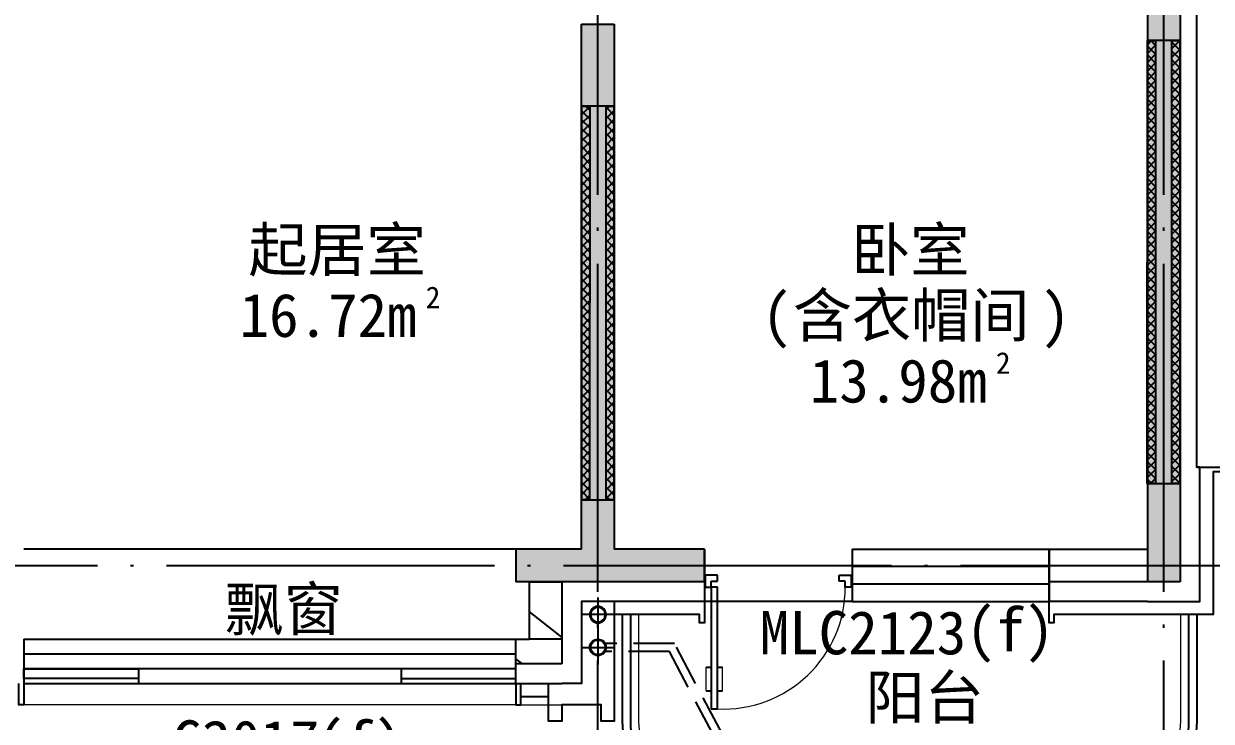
# Model space of a CAD drawing. Extents: x -46233 to 84150, y 109350 to 390860.
# Drawn here: x 42653 to 49892, y 146150 to 150403 of the extents above; entities that cross this region are included whole.
import ezdxf

# ---------------------------------------------------------------- set-up
doc = ezdxf.new("R2010")
doc.units = 0
doc.header["$LTSCALE"] = 1000
doc.header["$MEASUREMENT"] = 0
for name, pattern in [('3#-轴线$1$DOTE', [2.42, 2, -0.2, 0.02, -0.2]), ('3#楼二层线脚$0$DASH', [0.35, 0.25, -0.1]), ('DASH', [0.35, 0.25, -0.1])]:
    doc.linetypes.add(name, pattern=pattern)
doc.layers.get('Defpoints').update_dxf_attribs({"color": 4, "linetype": 'DASH'})
for name, color, linetype in [('125-MC编号-偶反$0$A-ANNO-TEXT', 255, 'Continuous'), ('125-O-MC$0$A-ANNO-HATC-SOLD', 252, 'Continuous'), ('125-O-MC$0$A-COLU-CONC-HATC', 204, 'Continuous'), ('125-O-MC$0$A-DOOR', 51, 'Continuous'), ('125-O-MC$0$A-FLOR-HRAL', 71, 'Continuous'), ('125-O-MC$0$A-WALL-BLOK', 131, 'Continuous'), ('125-O-MC$0$A-WALL-INSL', 241, 'Continuous'), ('125-墙体$0$125-墙体$0$A-COLU-CONC-HATC', 204, 'Continuous'), ('125-墙体$0$125-墙体$0$A-WALL-CONC', 9, 'Continuous'), ('125-文字-标反$0$A-ANNO-TEXT', 7, 'Continuous'), ('3#-轴线$1$A-ANNO-DOTE', 10, '3#-轴线$1$DOTE'), ('3#楼二层线脚$0$1#2#住宅楼 平面图$0$A-00-HX-113-wall-01Y$0$SUPF', 151, 'Continuous'), ('3#楼二层线脚$0$A-00-HX-113-wall-01Y$0$HRAL', 31, 'Continuous'), ('3#楼二层线脚$0$A-FLOR-OVHD', 171, '3#楼二层线脚$0$DASH'), ('3#楼二层线脚$0$bolibeiban剖', 4, 'Continuous'), ('A-ANNO-TEXT', 255, 'Continuous'), ('A-DRAN-SYMB', 243, 'Continuous'), ('S-ANNO-TEXT', 7, 'Continuous'), ('S-PC-FQ-WYQ', 4, 'Continuous')]:
    doc.layers.add(name, color=color, linetype=linetype)
doc.layers.add('3#楼二层线脚$0$1#2#住宅楼 平面图$0$A-00-15-1#-PM-2F$0$00-装饰-看', color=46, linetype='Continuous', lineweight=5)
doc.layers.add('3#楼二层线脚$0$A-00-15-4#-PM-TF$0$00-装饰-看', color=46, linetype='Continuous', lineweight=5)
doc.styles.add('125-MC编号-偶反$0$Standard', font='')
doc.styles.add('125-文字-标反$0$Standard', font='')
doc.styles.get("Standard").update_dxf_attribs({"font": ''})
doc.styles.get('125-MC编号-偶反$0$Standard').set_extended_font_data('SimSun')
doc.styles.get('125-文字-标反$0$Standard').set_extended_font_data('SimSun')
doc.styles.get('Standard').set_extended_font_data('SimSun')
pattern_1 = [(0, (0, 0), (0, 350), []), (37.875, (400, 0), (-169.615, 218.0767), []), (90, (400, 0), (-450, 3e-14), [])]

# ---------------------------------------------------------------- blocks, each defined once
blk = doc.blocks.new('125-墙体')
at = {"layer": '125-墙体$0$125-墙体$0$A-COLU-CONC-HATC'}
for points in [[(100, -6650), (-100, -6650), (-100, -11200), (100, -11000)], [(3550, -11000), (3550, -7800), (3350, -7800), (3350, -11000), (3450, -11066.7)], [(100, -11000), (-100, -11200), (100, -11200)], [(2800, -11200), (3450, -11200), (3450, -11066.7), (3350, -11000), (2800, -11000)], [(3450, -11066.7), (3450, -11200), (3950, -11200), (3950, -11000), (3550, -11000)]]:
    blk.add_hatch(color=256, dxfattribs=at).paths.add_polyline_path(points)
at = {"layer": '125-墙体$0$125-墙体$0$A-WALL-CONC'}
for p, q in [((-100, -6650), (-100, -11200)), ((100, -6650), (100, -11000)), ((3550, -7800), (3350, -7800)), ((3350, -7800), (3350, -11000)), ((3550, -11000), (3550, -7800)), ((100, -11000), (100, -11000)), ((100, -11000), (100, -11200)), ((2800, -11000), (3350, -11000)), ((2800, -11000), (2800, -11200)), ((3550, -11000), (3950, -11000)), ((3950, -11000), (3950, -11200)), ((-100, -11200), (100, -11200)), ((2800, -11200), (3450, -11200)), ((3450, -11200), (3950, -11200))]:
    blk.add_line(p, q, dxfattribs=at)
blk = doc.blocks.new('125-文字-标反')
at = {"layer": '125-文字-标反$0$A-ANNO-TEXT', "style": '125-文字-标反$0$Standard'}
for s, height, p in [('起居室', 264.35, (4869.3, -2206.6)), ('卧室', 264.35, (8543.7, -2206.6)), ('(', 264.3, (7999.5, -2606.6)), ('含衣帽间', 264.35, (8188.6, -2606.6)), (')', 264.3, (9700.8, -2606.6))]:
    blk.add_text(s, height=height, dxfattribs=at).set_placement(p)
at = {"layer": 'Defpoints', "style": '125-文字-标反$0$Standard'}
for s, height, p in [('2', 132.2, (5949.9, -2431.6)), ('16.72m', 264.35, (4815.8, -2606.6)), ('13.98m', 264.35, (8291.6, -3006.6)), ('2', 132.2, (9425.7, -2831.6))]:
    blk.add_text(s, height=height, dxfattribs=at).set_placement(p)
blk = doc.blocks.new('3#-标准层')
at = {"xscale": -1}
blk.add_blockref('125-墙体', (41800, 0), dxfattribs=at)
blk.add_blockref('125-文字-标反', (31350, -7100))
blk = doc.blocks.new('125-O-MC$0$BGBFG')
at = {"layer": '125-O-MC$0$A-FLOR-HRAL'}
blk.add_lwpolyline([(0, 0), (700, 0), (700, -60), (0, -60)], close=True, dxfattribs=at)
blk.add_lwpolyline([(700, 0), (700, -90)], dxfattribs=at)
blk = doc.blocks.new('125-O-MC$0$$DorLib2D$00000009')
for p, q in [((0.4129, 0.9053), (0.4129, 0.0807)), ((0.4541, 0.9053), (0.4129, 0.9053)), ((0.4541, 0.0807), (0.4541, 0.9053)), ((0.4129, 0.7822), (0.378, 0.7822)), ((0.489, 0.7822), (0.4541, 0.7822)), ((0.4129, 0.6235), (0.378, 0.6235)), ((0.489, 0.6235), (0.4541, 0.6235)), ((-0.4941, 0.0807), (-0.4529, 0.0807)), ((-0.4941, -0.0018), (-0.4941, 0.0807)), ((-0.4529, 0.0807), (-0.4529, 0.0395)), ((0.4129, 0.0807), (0.4541, 0.0807)), ((0.4953, 0.0807), (0.4541, 0.0807)), ((0.4541, 0.0807), (0.4541, 0.0395)), ((0.4953, -0.0018), (0.4953, 0.0807)), ((-0.4529, 0.0395), (-0.4117, 0.0395)), ((-0.4117, 0.0395), (-0.4117, -0.0018)), ((0.4541, 0.0395), (0.4129, 0.0395)), ((0.4129, 0.0395), (0.4129, -0.0018)), ((-0.4941, -0.0018), (-0.4941, -0.0018)), ((-0.4117, -0.0018), (-0.4941, -0.0018)), ((0.4129, -0.0018), (0.4953, -0.0018)), ((0.4953, -0.0018), (0.4953, -0.0018))]:
    blk.add_line(p, q)
at = {"lineweight": 13}
for p, q in [((0.378, 0.7822), (0.378, 0.6235)), ((0.489, 0.7822), (0.489, 0.6235))]:
    blk.add_line(p, q, dxfattribs=at)
blk.add_arc((0.3716, 0.0817), 0.8246, 87.13397, 180.07167, dxfattribs=at)
blk = doc.blocks.new('125-O-MC$0$$TCHSYS$WIN2D')
for p, q in [((-0.5, 0.5), (0.5, 0.5)), ((-0.5, 0.5), (-0.5, -0.5)), ((0.5, 0.5), (0.5, -0.5)), ((0.5, 0.1667), (-0.5, 0.1667)), ((0.5, -0.1667), (-0.5, -0.1667)), ((-0.5, -0.5), (0.5, -0.5))]:
    blk.add_line(p, q)
blk = doc.blocks.new('125-O-MC$0$$WINLIB2D$00000001')
at = {"color": 0}
for points in [[(-0.5, 0.5), (-0.5, -0.5)], [(-0.5, 0.5), (0.5, 0.5)], [(0.5, -0.5), (0.5, 0.5)], [(0.5, 0.1667), (-0.5, 0.1667)], [(0.5, -0.1667), (-0.5, -0.1667)], [(-0.5, -0.5), (0.5, -0.5)]]:
    blk.add_lwpolyline(points, dxfattribs=at)
blk = doc.blocks.new('125-O-MC')
at = {"layer": '125-O-MC$0$A-COLU-CONC-HATC'}
h = blk.add_hatch(dxfattribs=at)
h.set_pattern_fill('空心砖', color=256, scale=100, style=0)
h.set_pattern_definition(pattern_1)
h.paths.add_polyline_path([(3670, -11200), (3670, -11700), (3870, -11550), (3870, -11200)])
h = blk.add_hatch(dxfattribs=at)
h.set_pattern_fill('空心砖', color=256, scale=100, style=0)
h.set_pattern_definition(pattern_1)
h.paths.add_polyline_path([(3670, -11700), (3950, -11700), (3950, -11550), (3870, -11550)])
at = {"layer": '125-O-MC$0$A-ANNO-HATC-SOLD'}
blk.add_lwpolyline([(3950, -11000), (6950, -11000)], dxfattribs=at)
at = {"layer": '125-O-MC$0$A-DOOR'}
blk.add_line((1900, -11320), (2800, -11320), dxfattribs=at)
at = {"layer": '125-O-MC$0$A-WALL-BLOK'}
for p, q in [((700, -11000), (100, -11000)), ((100, -11000), (100, -11200)), ((700, -11200), (700, -11000)), ((2800, -11200), (2800, -11000)), ((100, -11200), (700, -11200)), ((3670, -11200), (3670, -11700)), ((3870, -11200), (3670, -11200)), ((3870, -11200), (3870, -11550)), ((3950, -11550), (3870, -11550)), ((3950, -11700), (3950, -11550)), ((3670, -11700), (3950, -11700))]:
    blk.add_line(p, q, dxfattribs=at)
at = {"layer": '125-O-MC$0$A-WALL-INSL'}
for p, q in [((700, -11320), (700, -11200)), ((100, -11320), (700, -11320)), ((3950, -11820), (3950, -11700)), ((3950, -11820), (3670, -11820))]:
    blk.add_line(p, q, dxfattribs=at)
for points in [[(100, -11320), (-220, -11320), (-220, -10500), (-200, -10500), (-200, -6100), (-100, -6100)], [(2800, -11200), (2800, -11320), (3550, -11320), (3550, -11820), (3670, -11820)]]:
    blk.add_lwpolyline(points, dxfattribs=at)
blk.add_blockref('125-O-MC$0$BGBFG', (3950, -11730))
at = {"xscale": -1}
blk.add_blockref('125-O-MC$0$BGBFG', (6950, -11730), dxfattribs=at)
at = {"layer": '125-O-MC$0$A-DOOR', "zscale": 320}
for name, p, xscale, yscale in [('125-O-MC$0$$TCHSYS$WIN2D', (1300, -11160), -1200, 320), ('125-O-MC$0$$DorLib2D$00000009', (2350, -11160), 900, -900)]:
    blk.add_blockref(name, p, dxfattribs=dict(at, xscale=xscale, yscale=yscale))
at = {"layer": '125-O-MC$0$A-DOOR', "xscale": 3000, "yscale": -270, "zscale": 270, "rotation": 180}
blk.add_blockref('125-O-MC$0$$WINLIB2D$00000001', (5450, -11685), dxfattribs=at)
blk = doc.blocks.new('3#-轴线')
at = {"layer": '3#-轴线$1$A-ANNO-DOTE'}
for points in [[(41800, -16100), (41800, 5500)], [(38350, -16100), (38350, -3200)], [(-3000, -11100), (45757.3, -11100)]]:
    blk.add_lwpolyline(points, dxfattribs=at)
blk = doc.blocks.new('3#楼二层线脚')
at = {"layer": '3#楼二层线脚$0$1#2#住宅楼 平面图$0$A-00-15-1#-PM-2F$0$00-装饰-看'}
blk.add_lwpolyline([(-10550.5, -4299.9), (-10550.5, -4950.1, 0.414245), (-10000.5, -5500.2), (-7800.4, -5500.2, 0.414214), (-7250.4, -4950.2), (-7250.4, -4300)], format="xyb", dxfattribs=at)
at = {"layer": '3#楼二层线脚$0$1#2#住宅楼 平面图$0$A-00-HX-113-wall-01Y$0$SUPF'}
for points in [[(-10650.5, -4299.9), (-10650.5, -4950.1, 0.414245), (-10000.5, -5600.2), (-7800.4, -5600.2, 0.414214), (-7150.4, -4950.2), (-7150.4, -4300)], [(-10600.5, -4299.9), (-10600.5, -4950.1, 0.414245), (-10000.5, -5550.2), (-7800.4, -5550.2, 0.414214), (-7200.4, -4950.2), (-7200.4, -4300)]]:
    blk.add_lwpolyline(points, format="xyb", dxfattribs=at)
at = {"layer": '3#楼二层线脚$0$A-00-15-4#-PM-TF$0$00-装饰-看', "color": 251}
for points in [[(-6530, -4850), (-6949.4, -4850)], [(-6500, -4850), (-3500, -4849.9)]]:
    blk.add_lwpolyline(points, dxfattribs=at)
at = {"layer": '3#楼二层线脚$0$A-00-HX-113-wall-01Y$0$HRAL'}
for points in [[(-10650, -3400), (-10800, -3400), (-10800, -3430), (-10750, -3430), (-10750, -4299.9), (-9780, -4300), (-9780, -4350), (-9750, -4350), (-9750, -4220)], [(-7650, -4220), (-7650, -4350), (-7620, -4350), (-7620, -4300), (-7099.6, -4300)], [(-7099.4, -4220), (-7099.6, -4950), (-7019.6, -4950), (-7019.6, -4850), (-6779.6, -4850), (-6779.6, -4950), (-6699.6, -4950), (-6699.6, -4720)], [(-6500, -4720), (-6500, -4850), (-6530, -4850), (-6530, -4720)], [(-3500.4, -4720), (-3500.4, -4850), (-3470.4, -4850), (-3470.4, -4720)]]:
    blk.add_lwpolyline(points, dxfattribs=at)
at = {"layer": '3#楼二层线脚$0$A-FLOR-OVHD'}
for points in [[(-7922.5, -5338.3), (-7466, -4475), (-7043.3, -4475)], [(-7878.3, -5361.7), (-7435.9, -4525), (-7043.3, -4525)]]:
    blk.add_lwpolyline(points, dxfattribs=at)
at = {"layer": '3#楼二层线脚$0$bolibeiban剖'}
blk.add_lwpolyline([(-6530, -4800), (-6699.6, -4800)], dxfattribs=at)
blk = doc.blocks.new('A$C53EF3948')
at = {"layer": 'S-PC-FQ-WYQ'}
h = blk.add_hatch(dxfattribs=at)
h.set_pattern_fill('ANSI37', color=8, scale=12, angle=90)
h.set_pattern_definition([(135, (-859214.426, 676639.665), (-26.9407684, -26.9407684), []), (225, (-859214.426, 676639.665), (26.9407684, -26.9407684), [])])
h.paths.add_polyline_path([(41849.1, -10700.1), (41799.1, -10700.1), (41799.4, -8000), (41849.4, -8000)])
h = blk.add_hatch(dxfattribs=at)
h.set_pattern_fill('ANSI37', color=8, scale=12, angle=90)
h.set_pattern_definition([(135, (-859364.426, 676639.665), (-26.9407684, -26.9407684), []), (225, (-859364.426, 676639.665), (26.9407684, -26.9407684), [])])
h.paths.add_polyline_path([(41999.1, -10700.1), (41949.1, -10700.1), (41949.4, -8000), (41999.4, -8000)])
h = blk.add_hatch(dxfattribs=at)
h.set_pattern_fill('ANSI37', color=8, scale=12, angle=90)
h.set_pattern_definition([(135, (-880806.25, 675689.564), (-26.9407684, -26.9407684), []), (225, (-880806.25, 675689.564), (26.9407684, -26.9407684), [])])
h.paths.add_polyline_path([(38399.5, -10800.1), (38349.5, -10800.1), (38349.8, -8400), (38399.8, -8400)])
h = blk.add_hatch(dxfattribs=at)
h.set_pattern_fill('ANSI37', color=8, scale=12, angle=90)
h.set_pattern_definition([(135, (-880956.25, 675689.564), (-26.9407684, -26.9407684), []), (225, (-880956.25, 675689.564), (26.9407684, -26.9407684), [])])
h.paths.add_polyline_path([(38549.5, -10800.1), (38499.5, -10800.1), (38499.8, -8400), (38549.8, -8400)])
at = {"layer": 'S-PC-FQ-WYQ', "color": 8}
for points in [[(41849.1, -10700.1), (41799.1, -10700.1), (41799.4, -8000), (41849.4, -8000)], [(41999.4, -8000), (41799.4, -8000), (41799.1, -10700.1), (41999.1, -10700.1)], [(41999.1, -10700.1), (41949.1, -10700.1), (41949.4, -8000), (41999.4, -8000)], [(38399.5, -10800.1), (38349.5, -10800.1), (38349.8, -8400), (38399.8, -8400)], [(38549.8, -8400), (38349.8, -8400), (38349.5, -10800.1), (38549.5, -10800.1)], [(38549.5, -10800.1), (38499.5, -10800.1), (38499.8, -8400), (38549.8, -8400)]]:
    blk.add_lwpolyline(points, close=True, dxfattribs=at)
blk = doc.blocks.new('125-MC编号-偶反')
at = {"layer": '125-MC编号-偶反$0$A-ANNO-TEXT', "color": 2, "style": '125-MC编号-偶反$0$Standard'}
for s, p in [('MLC2123', (7986.3, -4542.1, 0)), ('C3017', (4403.5, -5208.9, 0))]:
    blk.add_text(s, height=264.35, dxfattribs=at).set_placement(p)
blk = doc.blocks.new('gertgft')
at = {"layer": 'A-ANNO-TEXT', "color": 1}
for p in [(-1206.9, -523), (-5172.9, -1215.1)]:
    blk.add_text('(f)', height=264.35, dxfattribs=at).set_placement(p)
blk = doc.blocks.new('bhgbgf')
for name, p in [('125-MC编号-偶反', (0, 0)), ('gertgft', (10450, -4000))]:
    blk.add_blockref(name, p)
blk = doc.blocks.new('YSG-T')
at = {"layer": 'A-DRAN-SYMB', "color": 1}
for p, q in [((0, 105), (0, -105)), ((-105, 0), (105, 0))]:
    blk.add_line(p, q, dxfattribs=at)
for radius in [50, 45]:
    blk.add_circle((0, 0), radius, dxfattribs=at)
blk = doc.blocks.new('VFDCV DF')
at = {"xscale": -1}
blk.add_blockref('YSG-T', (-7000, -4500), dxfattribs=at)
blk = doc.blocks.new('雨水管')
at = {"layer": 'A-DRAN-SYMB'}
for p, q in [((100, 105), (100, -105)), ((-5, 0), (205, 0))]:
    blk.add_line(p, q, dxfattribs=at)
for radius in [50, 45]:
    blk.add_circle((100, 0), radius, dxfattribs=at)
blk = doc.blocks.new('VGVBFGV')
blk.add_blockref('雨水管', (-7100, -4300))
blk = doc.blocks.new('FVGFBGF')
for name in ['VGVBFGV', 'VFDCV DF']:
    blk.add_blockref(name, (0, 0))

msp = doc.modelspace()

# ---------------------------------------------------------------- block references
for name, p in [('3#-轴线', (7802.7, 158200)), ('3#-标准层', (7802.7, 158200)), ('bhgbgf', (39152.7, 151100))]:
    msp.add_blockref(name, p)
at = {"xscale": -1}
for name, p in [('3#楼二层线脚', (39152.7, 151100)), ('FVGFBGF', (39152.7, 151100)), ('125-O-MC', (49602.7, 158200))]:
    msp.add_blockref(name, p, dxfattribs=at)
at = {"layer": 'S-ANNO-TEXT'}
msp.add_blockref('A$C53EF3948', (7702.7, 158300.1), dxfattribs=at)

# ---------------------------------------------------------------- texts
at = {"layer": 'A-ANNO-TEXT'}
for s, p in [('飘窗', (43876.7, 146702.5)), ('阳台', (47784.2, 146163.5))]:
    msp.add_text(s, height=264.35, dxfattribs=at).set_placement(p)

doc.saveas('drawing.dxf')
